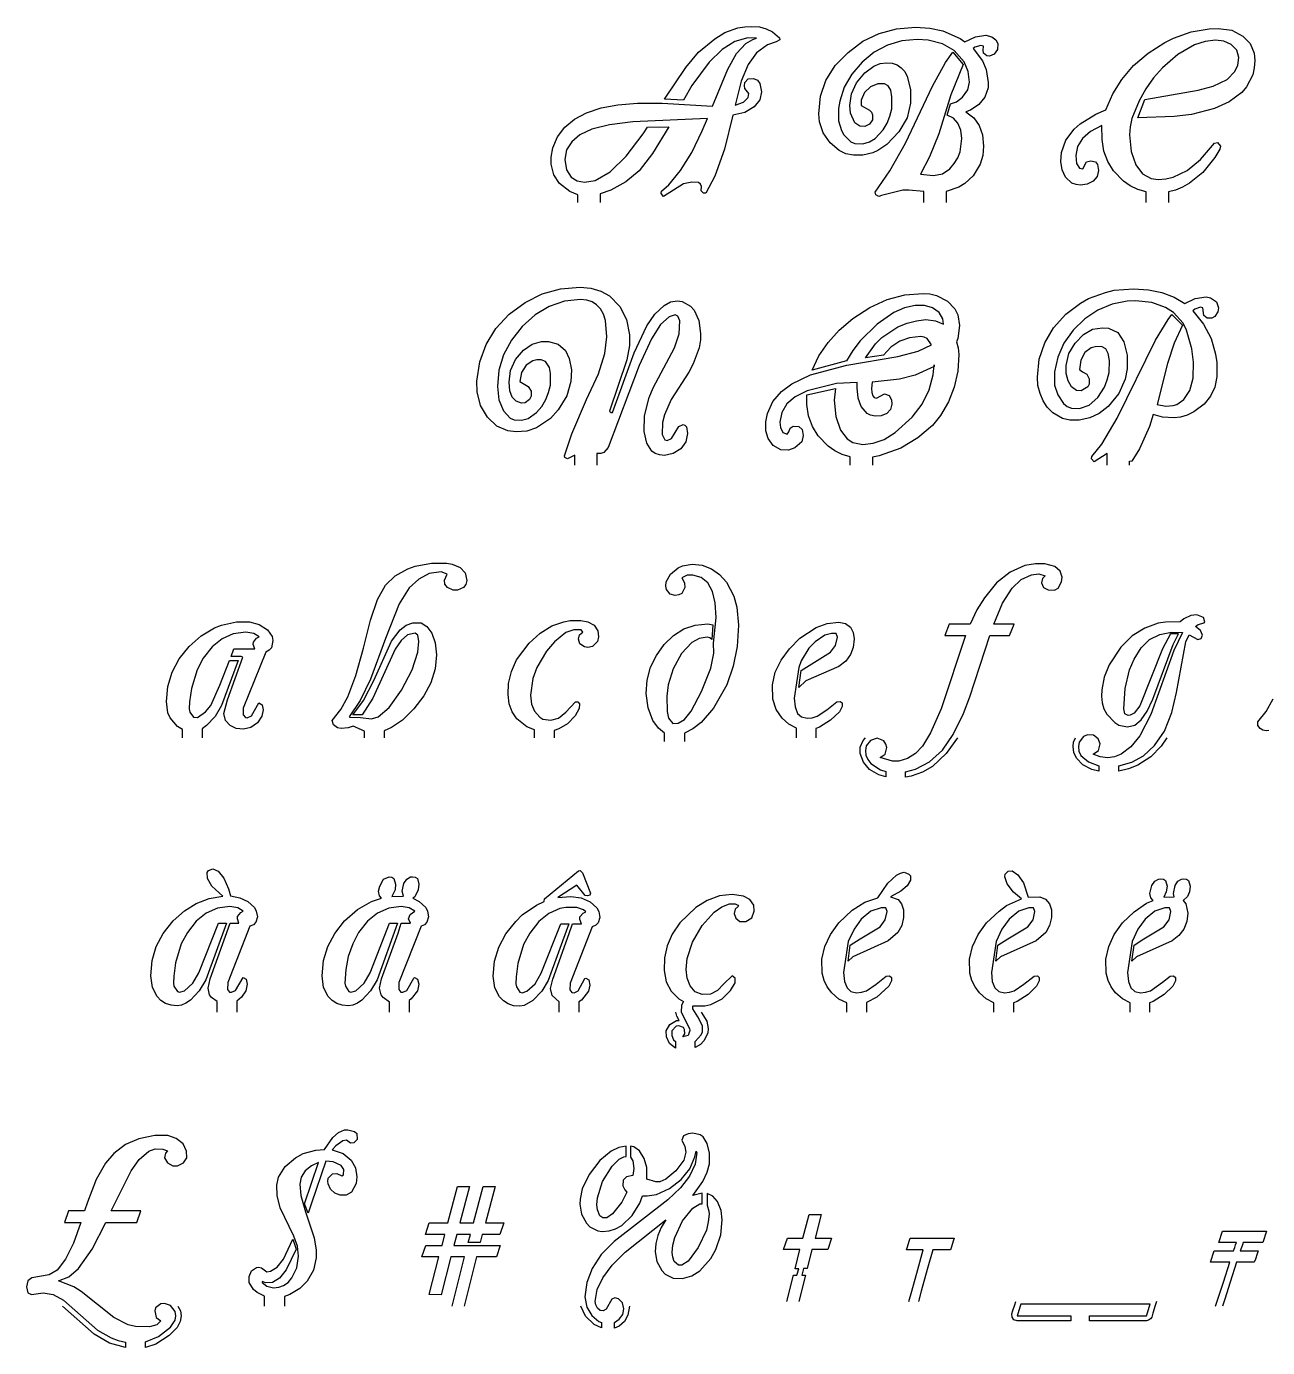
# Model space of a CAD drawing. Extents: x 759 to 2530, y -450 to 67.
# Drawn here: x 759 to 1242, y -450 to 65 of the extents above; entities that cross this region are included whole.
import ezdxf

# ---------------------------------------------------------------- set-up
doc = ezdxf.new("R2010")
doc.units = 0
doc.header["$LTSCALE"] = 10.11836
doc.header["$MEASUREMENT"] = 0

msp = doc.modelspace()

# ---------------------------------------------------------------- linework, layer by layer
at = {"linetype": 'Continuous'}
for points in [[(973.689783, -3.64261), (973.689783, -0.607102), (970.553091, 0.607102), (966.505747, 3.743793), (964.279708, 7.184036), (963.267872, 11.23138), (963.267872, 14.06452), (963.976157, 17.70713), (965.797462, 21.956841), (968.630603, 25.700634), (972.374396, 28.837326), (977.028842, 31.265732), (982.695123, 33.188221), (989.272057, 34.402424), (996.860827, 35.009526), (1006.473269, 35.009526), (1026.102888, 33.896506), (1032.07272, 48.365761), (1035.512962, 54.436777), (1039.155572, 58.281754), (1041.786346, 59.900691), (1043.202916, 60.406609), (1039.863857, 60.507793), (1034.804677, 59.091222), (1029.846681, 55.954531), (1024.787501, 51.097718), (1018.109383, 41.89001), (1014.770324, 36.223729), (1007.485105, 36.628463), (1015.680977, 48.972862), (1020.638973, 54.942695), (1027.01354, 60.103058), (1030.9597, 62.632648), (1036.01888, 64.35277), (1038.750838, 64.858688), (1041.482795, 64.959871), (1044.417119, 64.757504), (1047.047893, 64.049219), (1049.476299, 62.835016), (1052.208256, 60.507793), (1052.30944, 59.799508), (1050.89287, 58.990039), (1047.553811, 57.775836), (1043.3041, 54.639144), (1039.965041, 50.187066), (1037.233084, 43.610132), (1034.905861, 34.30124), (1038.143736, 35.41426), (1039.965041, 37.235565), (1040.268592, 38.854502), (1038.750838, 40.776991), (1038.54847, 41.788827), (1038.750838, 43.104214), (1039.965041, 44.520784), (1042.089896, 44.621968), (1043.60765, 44.014866), (1044.619486, 42.699479), (1045.226588, 39.461604), (1044.518303, 36.324912), (1042.292264, 33.592955), (1038.750838, 31.4681), (1033.995208, 30.35508), (1030.757333, 17.100028), (1027.01354, 6.576934), (1023.573298, 0), (1022.561462, 0), (1021.751993, 0.910652), (1021.853176, 2.52959), (1021.448442, 3.541426), (1020.638973, 4.148528), (1018.109383, 4.249711), (1014.770324, 3.64261), (1006.979187, -1.315387), (1006.068535, -0.101184), (1006.270902, 0.809469), (1009.104043, 3.237875), (1013.657305, 8.802973), (1018.0082, 15.784642), (1022.156727, 24.284064), (1024.180399, 29.140877), (995.039522, 27.82549), (985.932998, 26.611287), (979.052514, 24.891166), (974.499252, 22.76631), (971.261376, 20.034353), (969.237704, 16.897661), (968.630603, 13.052684), (969.237704, 9.106524), (971.059009, 6.1722), (973.386232, 4.755629), (976.320556, 4.249711), (980.469084, 4.957996), (986.236549, 8.297055), (992.509932, 14.368071), (999.086866, 23.069861), (1000.806988, 25.700634), (1009.104043, 25.903002), (1002.729476, 15.481091), (997.569112, 8.70179), (992.408749, 4.350895), (986.5401, 1.11302), (982.391572, -0.202367), (982.391572, -3.64261)], [(1108.466338, -3.64261), (1108.466338, 0.708285), (1102.597689, 1.214203), (1100.270466, 1.11302), (1091.973411, -0.910652), (1090.860392, -1.315387), (1089.747372, -0.607102), (1089.443821, 0.404734), (1095.211286, 8.70179), (1101.282302, 19.528435), (1111.805397, 41.687643), (1116.864577, 50.895351), (1119.697718, 54.942695), (1123.745062, 50.187066), (1118.989432, 38.348584), (1114.233803, 23.171044), (1110.692377, 14.165704), (1107.150951, 7.386403), (1112.210131, 6.880485), (1115.650374, 7.487586), (1118.584698, 9.511258), (1120.304819, 11.53493), (1121.620206, 13.76097), (1122.530858, 16.088192), (1123.239144, 21.248556), (1122.834409, 24.486431), (1121.72139, 27.218388), (1120.001268, 29.24206), (1117.572862, 30.35508), (1118.787065, 34.807158), (1121.114288, 35.616627), (1123.542694, 37.437932), (1125.566366, 40.271073), (1126.274652, 43.306581), (1125.768734, 47.353925), (1124.149796, 51.198902), (1120.203636, 55.549796), (1115.650374, 58.18057), (1110.085276, 59.59714), (1105.835564, 59.900691), (1099.865732, 59.394773), (1094.300634, 57.674652), (1089.14027, 54.942695), (1084.384641, 50.996534), (1080.337297, 46.342089), (1077.402973, 41.282909), (1075.682852, 35.818994), (1075.176934, 32.985854), (1075.176934, 28.129041), (1076.391137, 24.385248), (1077.301789, 22.665126), (1080.033746, 20.034353), (1081.5515, 19.326068), (1084.688192, 19.224884), (1087.217782, 19.933169), (1089.545005, 21.248556), (1092.580513, 24.688798), (1094.098267, 27.319572), (1095.211286, 30.051529), (1095.919572, 32.88467), (1096.020755, 37.539116), (1095.616021, 40.068706), (1094.604185, 41.788827), (1093.086431, 42.598296), (1090.455657, 42.598296), (1087.622516, 41.485276), (1085.295294, 39.259237), (1084.08109, 36.223729), (1084.08109, 34.200057), (1087.217782, 32.378752), (1088.027251, 31.569283), (1088.431985, 30.557447), (1088.431985, 28.533775), (1087.318966, 26.914838), (1085.396477, 26.004185), (1083.473989, 26.105369), (1081.5515, 27.420756), (1079.932563, 31.164549), (1079.629012, 34.098873), (1080.236114, 38.753319), (1082.259786, 43.00303), (1085.396477, 46.848007), (1088.937903, 49.47878), (1091.36631, 50.490616), (1093.8959, 50.794167), (1096.121939, 50.5918), (1098.044427, 49.984698), (1099.663365, 48.871679), (1100.978752, 47.353925), (1101.990588, 45.431436), (1103.204791, 40.372256), (1103.204791, 35.110709), (1101.889404, 29.343244), (1098.752712, 23.87933), (1093.997083, 18.921333), (1090.455657, 16.59411), (1088.634352, 15.683458), (1084.688192, 14.772806), (1081.045582, 14.772806), (1078.111258, 15.379907), (1075.480484, 16.59411), (1071.939058, 19.629618), (1069.207101, 23.474595), (1067.790531, 27.82549), (1067.48698, 30.962182), (1068.195265, 37.741483), (1070.320121, 43.913682), (1073.96273, 49.681148), (1078.920727, 54.841511), (1084.688192, 59.192406), (1091.062759, 62.227914), (1097.84206, 64.049219), (1105.127279, 64.65632), (1110.793561, 64.251586), (1115.852741, 63.23975), (1122.530858, 60.305426), (1124.453347, 58.990039), (1128.500691, 60.912527), (1132.548035, 61.519629), (1134.976441, 60.912527), (1136.494195, 59.799508), (1137.20248, 58.281754), (1137.101297, 55.954531), (1135.887094, 54.133226), (1134.065789, 53.424941), (1132.952769, 53.526124), (1131.637382, 54.53796), (1131.536199, 55.752164), (1131.637382, 57.269918), (1130.625546, 57.573468), (1128.298324, 56.865183), (1127.590038, 56.359265), (1131.232648, 51.502452), (1132.750402, 48.163394), (1133.559871, 43.104214), (1133.458687, 41.080542), (1132.244484, 37.437932), (1129.917261, 34.503608), (1126.679386, 32.378752), (1124.858081, 31.670467), (1127.893589, 29.343244), (1130.018445, 26.307736), (1131.333832, 22.665126), (1131.738566, 18.314232), (1131.435015, 14.671622), (1130.423179, 11.23138), (1127.590038, 6.779301), (1124.352163, 3.743793), (1122.126124, 2.327223), (1117.168128, 0.607102), (1117.168128, -3.64261)], [(1194.978316, -3.64261), (1194.978316, 0.505918), (1191.740441, 1.41657), (1188.806116, 2.833141), (1186.175343, 4.654446), (1182.330366, 8.70179), (1180.104327, 12.344399), (1178.586573, 16.391743), (1177.878288, 20.843822), (1177.777104, 26.307736), (1173.325026, 24.081697), (1170.188334, 21.34974), (1168.265846, 18.213048), (1167.658744, 14.671622), (1167.962295, 11.53493), (1169.075314, 9.713626), (1170.390701, 9.511258), (1171.807272, 12.243216), (1173.426209, 12.64795), (1175.247514, 12.142032), (1176.056983, 11.130196), (1176.461717, 8.802973), (1175.955799, 6.47575), (1174.336862, 4.654446), (1172.009639, 3.541426), (1169.480049, 3.136692), (1167.759928, 3.339059), (1166.14099, 3.94616), (1163.6114, 6.273383), (1162.296013, 9.106524), (1161.790095, 12.344399), (1162.093646, 15.885825), (1163.813767, 20.641454), (1166.950459, 24.891166), (1169.277682, 27.016021), (1175.449881, 30.759814), (1179.396042, 32.479936), (1182.026815, 38.652135), (1185.568241, 44.318417), (1190.121503, 49.681148), (1195.787785, 54.53796), (1202.364719, 58.686488), (1205.703778, 60.406609), (1212.584262, 62.835016), (1219.565931, 64.049219), (1223.107357, 64.150402), (1228.368904, 63.442117), (1232.719799, 61.216078), (1235.55294, 58.281754), (1237.070694, 54.53796), (1237.374244, 51.70482), (1237.171877, 48.871679), (1236.564776, 46.139722), (1234.136369, 41.384092), (1232.315064, 39.259237), (1227.357068, 35.616627), (1221.690786, 32.985854), (1212.685446, 30.658631), (1205.906145, 29.849162), (1191.740441, 29.343244), (1194.472398, 36.426096), (1215.31622, 40.068706), (1221.083685, 41.687643), (1226.547599, 44.318417), (1229.583107, 47.353925), (1230.696127, 49.883515), (1231.100861, 52.817839), (1230.392576, 55.65098), (1228.166537, 57.978203), (1225.333396, 59.192406), (1222.095521, 59.59714), (1218.048177, 59.091222), (1213.899649, 57.775836), (1207.423899, 54.032042), (1201.352883, 48.770495), (1197.91264, 44.925518), (1194.877132, 40.675807), (1192.347542, 36.021362), (1189.514402, 29.140877), (1188.806116, 25.903002), (1188.603749, 22.665126), (1189.210851, 16.29056), (1191.032156, 11.029012), (1193.662929, 7.58877), (1197.001988, 5.666282), (1199.733945, 5.362731), (1202.66827, 5.565098), (1205.602594, 6.1722), (1211.066508, 8.802973), (1216.226872, 13.052684), (1221.690786, 19.528435), (1222.803806, 19.730802), (1224.018009, 18.314232), (1223.714458, 17.201212), (1221.79197, 13.862153), (1217.137524, 8.094688), (1211.875977, 3.844977), (1209.245204, 2.327223), (1206.513246, 1.214203), (1203.680106, 0.505918), (1203.680106, -3.64261)], [(972.47558, -105.939229), (972.47558, -102.094252), (969.642439, -103.510823), (968.630603, -103.004905), (968.529419, -102.29662), (971.261376, -93.797197), (977.028842, -80.339778), (981.683287, -70.423786), (984.212877, -62.531465), (985.022346, -55.954531), (984.415244, -49.579964), (983.605776, -47.151558), (982.492756, -45.127886), (980.975002, -43.508948), (979.254881, -42.395928), (977.130025, -41.687643), (974.701619, -41.485276), (968.428236, -42.092378), (962.559587, -44.11605), (957.095672, -47.353925), (952.036492, -51.907187), (947.786781, -57.269918), (944.751273, -62.936199), (942.929968, -69.007215), (942.322867, -75.381782), (942.929968, -80.542146), (944.751273, -84.791857), (947.280863, -87.624998), (948.798617, -88.333283), (951.732942, -88.434466), (954.262532, -87.827365), (957.60159, -85.500142), (959.625262, -83.071736), (961.143016, -80.440962), (962.256036, -77.709005), (962.964321, -74.77468), (963.065505, -70.322602), (962.66077, -67.894196), (961.041833, -65.566973), (959.321712, -64.959871), (957.702774, -64.959871), (956.18502, -65.263422), (953.554246, -66.983543), (951.732942, -69.816684), (951.12584, -73.35811), (954.363715, -75.381782), (955.476735, -77.203087), (955.476735, -79.125575), (954.869633, -80.339778), (953.149512, -81.655165), (951.732942, -81.756349), (949.608086, -81.048064), (948.090332, -79.53031), (947.17968, -77.00072), (946.876129, -73.661661), (947.48323, -69.108399), (949.405719, -64.858688), (952.54241, -61.216078), (955.881469, -58.787672), (959.524079, -57.775836), (962.256036, -57.775836), (965.999829, -58.888855), (968.83297, -61.317262), (970.350724, -64.35277), (971.160193, -68.804848), (970.957826, -73.35811), (969.338888, -79.024392), (965.999829, -84.387122), (962.964321, -87.827365), (957.60159, -91.469974), (953.756614, -92.684178), (949.608086, -92.987728), (946.370211, -92.582994), (942.1205, -90.761689), (938.47789, -87.321447), (935.745933, -82.768185), (934.430546, -77.405454), (934.329362, -73.256926), (935.442382, -65.76934), (937.971972, -58.990039), (941.715765, -52.716656), (946.977312, -47.151558), (953.149512, -42.598296), (959.726446, -39.259237), (966.910482, -37.336748), (974.600435, -36.628463), (978.748963, -37.033198), (982.59394, -38.146217), (985.932998, -39.967522), (989.980342, -44.11605), (992.611116, -49.17523), (993.825319, -55.145062), (993.825319, -59.394773), (992.7123, -64.959871), (985.932998, -84.994224), (986.641284, -85.500142), (987.147202, -85.398958), (995.54544, -62.227914), (1000.60462, -51.70482), (1003.640128, -47.151558), (1007.282738, -43.711315), (1009.812328, -42.395928), (1012.443102, -41.991194), (1014.264406, -42.193561), (1017.502282, -44.014866), (1018.918852, -45.53262), (1020.84134, -49.579964), (1021.448442, -54.740328), (1021.448442, -57.168734), (1020.942524, -60.204242), (1018.615301, -66.477625), (1016.89518, -69.7155), (1010.014695, -80.339778), (1007.383922, -86.410794), (1006.675636, -89.345119), (1006.574453, -93.999564), (1007.586289, -96.12442), (1008.496941, -96.326787), (1010.115879, -95.618502), (1013.050203, -90.964056), (1014.669141, -90.154588), (1015.377426, -90.356955), (1015.984528, -91.06524), (1016.389262, -93.59483), (1015.680977, -96.832705), (1013.758488, -99.564662), (1010.824164, -101.487151), (1007.383922, -102.195436), (1005.461433, -101.993069), (1003.842496, -101.385967), (1002.527109, -100.475315), (1000.503437, -97.439807), (999.491601, -92.886545), (999.592784, -86.714345), (1001.414089, -79.631493), (1003.033027, -75.786516), (1011.330082, -60.305426), (1013.151387, -54.841511), (1013.353754, -49.681148), (1012.645469, -47.961026), (1011.532449, -47.455108), (1009.205226, -48.163394), (1005.866168, -51.198902), (1002.324742, -56.764), (997.569112, -67.18591), (985.42708, -99.058744), (983.808143, -100.981233), (982.59394, -101.385967), (981.076186, -101.487151), (981.076186, -105.939229)], [(1079.730196, -105.939229), (1079.730196, -102.701354), (1076.593504, -101.790702), (1073.760363, -100.374131), (1071.12959, -98.552826), (1067.284613, -94.505482), (1065.058574, -90.862873), (1063.54082, -86.815529), (1062.832534, -82.36345), (1062.832534, -78.619657), (1074.063914, -76.090067), (1073.557996, -80.643329), (1074.165098, -87.017896), (1075.986402, -92.279443), (1078.617176, -95.719686), (1080.843215, -97.136256), (1084.688192, -97.945725), (1088.735536, -97.439807), (1092.985247, -95.922053), (1097.234958, -93.291279), (1103.913076, -87.220263), (1107.758053, -82.161083), (1110.49001, -76.595985), (1112.108948, -70.727336), (1112.513682, -66.88236), (1112.513682, -67.590645), (1105.026096, -70.929704), (1098.95508, -72.447458), (1088.330802, -73.661661), (1088.027251, -76.090067), (1088.128434, -77.709005), (1088.533169, -78.923208), (1089.14027, -79.631493), (1090.050923, -79.83386), (1093.086431, -78.214923), (1094.907736, -78.822024), (1095.818388, -80.542146), (1096.020755, -82.262267), (1095.514837, -84.285939), (1093.997083, -85.803693), (1091.872228, -86.815529), (1089.443821, -86.916712), (1087.7237, -86.511978), (1086.30713, -85.803693), (1084.08109, -83.071736), (1082.866887, -79.83386), (1082.462153, -75.8877), (1082.462153, -73.762844), (1074.468648, -74.167579), (1062.933718, -77.00072), (1058.380456, -79.327942), (1055.041397, -82.0599), (1053.118909, -85.398958), (1052.410624, -89.243935), (1052.612991, -91.267607), (1053.523643, -93.291279), (1055.142581, -93.898381), (1055.850866, -92.987728), (1056.356784, -91.571158), (1057.570987, -90.761689), (1059.797026, -90.862873), (1061.01123, -92.077076), (1061.415964, -94.404299), (1060.910046, -96.832705), (1058.178089, -99.261112), (1055.749682, -100.07058), (1052.714174, -99.969397), (1049.77985, -98.350459), (1047.857362, -95.618502), (1046.946709, -92.582994), (1046.946709, -89.142752), (1047.553811, -85.803693), (1049.678666, -81.149247), (1053.017725, -77.30427), (1057.065069, -74.268762), (1064.350288, -70.727336), (1078.414809, -66.983543), (1098.347978, -63.644484), (1106.240299, -61.519629), (1111.400662, -59.091222), (1109.781725, -56.662816), (1108.567522, -56.055714), (1107.252135, -55.853347), (1102.90124, -56.359265), (1099.056263, -57.674652), (1095.616021, -60.001875), (1092.681696, -63.138566), (1085.700028, -64.150402), (1089.646188, -58.686488), (1092.074595, -56.258082), (1098.347978, -52.109554), (1101.889404, -50.692984), (1105.532014, -49.681148), (1109.174623, -49.276413), (1113.0196, -49.681148), (1116.055108, -51.097718), (1115.852741, -48.972862), (1114.43617, -46.443272), (1111.805397, -44.621968), (1108.668705, -43.812499), (1105.026096, -43.812499), (1100.877568, -44.723151), (1096.72904, -46.544456), (1090.25329, -50.996534), (1083.575172, -57.573468), (1080.742032, -61.317262), (1078.313625, -65.263422), (1064.95739, -69.007215), (1067.588164, -63.442117), (1071.12959, -58.18057), (1075.480484, -53.323757), (1080.843215, -48.770495), (1087.420149, -44.520784), (1094.098267, -41.485276), (1101.079935, -39.663971), (1108.162787, -39.05687), (1110.793561, -39.259237), (1113.323151, -39.866338), (1117.674046, -42.092378), (1120.507186, -45.026702), (1121.72139, -47.353925), (1122.328491, -51.603636), (1121.72139, -56.561632), (1121.215472, -57.978203), (1121.822573, -60.305426), (1122.02494, -62.835016), (1121.620206, -69.41195), (1120.304819, -75.584149), (1118.07878, -81.351614), (1114.942088, -86.613162), (1111.805397, -90.458138), (1106.139115, -95.314951), (1099.460998, -99.362295), (1091.062759, -102.397803), (1088.431985, -102.903721), (1088.431985, -105.939229)], [(1179.90196, -105.939229), (1179.90196, -101.385967), (1174.741596, -104.725026), (1173.72976, -103.510823), (1173.932127, -102.60017), (1177.777104, -97.743358), (1183.746936, -87.726181), (1198.620926, -57.269918), (1203.578922, -49.17523), (1204.995492, -47.252741), (1209.14402, -51.401269), (1206.007328, -58.484121), (1203.376555, -66.376442), (1199.329211, -82.36345), (1202.66827, -82.970552), (1205.602594, -82.768185), (1207.019164, -82.36345), (1209.649938, -80.440962), (1212.078344, -76.899536), (1213.393731, -72.042723), (1213.494915, -65.870524), (1212.78663, -60.71016), (1210.762958, -53.424941), (1209.447571, -50.5918), (1205.703778, -46.544456), (1202.567086, -44.520784), (1197.204355, -42.598296), (1190.829788, -41.991194), (1187.693097, -42.092378), (1181.824448, -43.306581), (1176.25935, -45.633804), (1171.20017, -48.972862), (1166.545724, -53.424941), (1163.004298, -58.484121), (1160.575892, -63.846852), (1159.361689, -69.614317), (1159.361689, -74.77468), (1160.575892, -78.619657), (1162.903115, -81.958716), (1164.319685, -83.071736), (1165.938623, -83.780021), (1169.075314, -83.881204), (1172.819108, -82.565818), (1176.158166, -79.631493), (1178.78894, -75.584149), (1179.90196, -72.751008), (1180.610245, -69.816684), (1180.711428, -65.162238), (1180.20551, -62.531465), (1179.294858, -60.71016), (1177.67592, -59.799508), (1175.14633, -59.900691), (1173.628576, -60.305426), (1171.20017, -62.12673), (1169.581232, -65.061055), (1169.075314, -68.703664), (1170.188334, -69.614317), (1171.908455, -70.524969), (1172.819108, -72.346274), (1172.819108, -74.369946), (1172.31319, -75.482966), (1169.7836, -77.00072), (1167.861111, -76.899536), (1165.938623, -75.482966), (1164.623236, -73.054559), (1163.914951, -70.221418), (1163.914951, -67.084727), (1164.926787, -62.430281), (1167.355193, -58.382937), (1170.694252, -55.043878), (1174.134494, -53.020206), (1177.979471, -52.413105), (1180.306694, -52.615472), (1183.949304, -54.335593), (1186.37771, -57.877019), (1187.591913, -63.138566), (1187.591913, -68.400114), (1186.883628, -72.447458), (1184.354038, -78.012556), (1180.20551, -83.172919), (1176.765268, -85.803693), (1173.122658, -87.523814), (1168.974131, -88.434466), (1165.331521, -88.434466), (1162.397197, -87.827365), (1158.653404, -85.601326), (1156.528548, -83.375286), (1154.90961, -80.845696), (1153.695407, -78.113739), (1152.885938, -74.977048), (1152.683571, -71.637989), (1153.391856, -64.65632), (1155.516712, -58.281754), (1158.956954, -52.413105), (1163.712584, -47.151558), (1169.480049, -42.800663), (1172.61674, -41.080542), (1179.193674, -38.652135), (1182.633917, -37.842666), (1190.121503, -37.235565), (1195.888968, -37.640299), (1201.150516, -38.652135), (1205.906145, -40.47344), (1210.054672, -43.00303), (1214.102016, -41.080542), (1218.351728, -40.372256), (1220.071849, -40.776991), (1222.399072, -42.294745), (1223.20854, -44.621968), (1223.006173, -46.240905), (1221.79197, -48.06221), (1220.577767, -48.669312), (1218.756462, -48.669312), (1217.441075, -47.657476), (1217.137524, -44.723151), (1216.226872, -44.4196), (1214.000833, -45.229069), (1213.191364, -45.836171), (1217.339892, -50.996534), (1220.3754, -56.662816), (1222.095521, -62.733832), (1222.601439, -65.971707), (1222.601439, -71.536805), (1221.79197, -75.584149), (1220.071849, -79.125575), (1217.643442, -82.161083), (1213.596098, -85.196591), (1211.066508, -86.511978), (1208.435735, -87.220263), (1205.906145, -87.523814), (1201.454066, -87.220263), (1197.811457, -86.208427), (1196.293703, -90.964056), (1192.448726, -99.665846), (1189.514402, -104.421475), (1188.603749, -104.522659), (1188.401382, -104.421475), (1188.401382, -105.939229)], [(890.618047, -212.182009), (890.618047, -209.551236), (886.165969, -207.628747), (884.142297, -208.337032), (881.41034, -208.5394), (880.094953, -208.337032), (878.476015, -207.122829), (877.970097, -205.402708), (881.309156, -201.152997), (884.041113, -196.195), (887.177805, -187.897945), (890.213313, -177.273667), (892.844086, -166.345838), (895.677227, -158.25115), (898.712735, -152.787236), (902.557712, -149.043443), (907.414525, -146.311486), (910.247666, -145.29965), (916.723416, -144.18663), (922.693248, -144.18663), (924.71692, -144.490181), (927.853612, -145.805568), (929.7761, -147.930423), (930.383202, -150.965931), (930.079651, -152.483685), (929.067815, -153.697888), (926.841776, -154.709724), (925.121655, -154.709724), (922.895616, -153.596705), (921.88378, -152.281318), (921.681412, -150.763564), (922.794432, -148.436341), (920.467209, -147.525689), (915.812764, -148.233974), (911.664236, -150.35883), (907.920443, -153.799072), (904.075466, -159.971272), (898.712735, -173.529874), (892.94527, -189.314516), (888.897926, -197.712754), (884.547031, -203.986138), (884.850582, -204.188505), (888.99911, -204.289688), (893.350004, -204.795606), (895.879594, -204.087321), (900.129306, -200.444712), (904.986118, -193.66541), (909.134646, -185.77309), (911.360685, -178.791421), (911.76542, -174.642894), (911.360685, -172.214487), (910.247666, -171.405018), (907.313341, -172.113304), (904.783751, -174.238159), (902.557712, -177.678402), (893.855922, -196.700918), (889.707395, -203.277852), (886.064785, -203.277852), (890.213313, -197.712754), (894.260657, -189.820434), (901.141142, -174.54171), (904.4802, -170.089632), (906.807423, -168.268327), (909.337013, -167.357674), (912.574888, -167.458858), (914.902111, -168.875428), (916.8246, -171.405018), (918.139986, -175.249995), (918.645904, -179.904441), (918.139986, -185.368355), (916.419865, -190.731086), (913.687908, -195.89145), (909.842931, -200.95063), (905.390853, -205.301524), (901.039958, -208.235849), (898.206817, -209.450052), (898.206817, -212.182009)], [(1007.485105, -213.59858), (1007.485105, -210.360704), (1005.056699, -208.438216), (1002.931843, -205.503892), (1001.009355, -200.545895), (1000.30107, -194.980797), (1000.705804, -189.71925), (1002.021191, -184.66007), (1004.24723, -180.106808), (1007.282738, -175.857097), (1010.925348, -172.315671), (1014.972692, -169.786081), (1019.42477, -168.268327), (1024.281583, -167.762409), (1026.305255, -168.167143), (1025.799337, -173.833425), (1025.091052, -173.226323), (1023.978032, -173.023956), (1020.942524, -173.529874), (1018.109383, -175.047628), (1014.062039, -179.297339), (1010.824164, -185.267172), (1008.901676, -191.540555), (1008.294574, -195.992633), (1008.395758, -201.962466), (1009.002859, -204.593239), (1010.72298, -206.616911), (1012.746652, -206.515728), (1015.276242, -204.997974), (1017.805832, -201.861282), (1021.853176, -194.171328), (1025.495786, -185.064804), (1026.608806, -179.196156), (1026.507622, -175.351179), (1027.519458, -165.334002), (1027.114724, -159.667721), (1026.102888, -155.215642), (1024.281583, -151.876584), (1021.650809, -149.751728), (1018.412934, -148.841076), (1016.186895, -148.841076), (1014.163223, -149.852912), (1015.276242, -151.7754), (1015.377426, -153.697888), (1014.163223, -156.025111), (1013.050203, -156.531029), (1011.633633, -156.733396), (1009.609961, -156.227478), (1008.19339, -154.406174), (1007.88984, -153.090787), (1008.092207, -151.370666), (1009.711144, -148.436341), (1012.746652, -146.007935), (1014.466774, -145.198466), (1018.210567, -144.591364), (1022.156727, -144.996099), (1025.698153, -146.311486), (1028.834845, -148.537525), (1031.566802, -151.573033), (1034.399943, -157.036947), (1035.614146, -161.286658), (1036.221248, -168.36951), (1035.71533, -176.565382), (1034.197576, -184.255336), (1031.667986, -191.540555), (1026.507622, -200.647079), (1021.751993, -206.212177), (1018.514118, -208.741767), (1015.175059, -210.360704), (1015.175059, -213.59858)], [(1121.519022, -212.182009), (1117.168128, -218.354209), (1111.805397, -223.312205), (1107.859236, -225.639428), (1103.508342, -227.157182), (1101.282302, -227.561916), (1101.282302, -225.437061), (1105.228463, -224.425225), (1110.692377, -221.592084), (1115.650374, -217.038822), (1119.900085, -210.866622), (1123.846245, -202.771934), (1126.375835, -196.195), (1134.166972, -172.315671), (1141.856926, -172.315671), (1143.678231, -167.964776), (1135.684726, -167.964776), (1139.124969, -159.768904), (1142.868762, -153.900256), (1146.410188, -150.460013), (1150.356348, -148.638708), (1153.290673, -148.335158), (1155.719079, -149.043443), (1154.707243, -150.156462), (1154.302509, -151.7754), (1155.111978, -153.596705), (1156.933282, -154.608541), (1159.361689, -154.709724), (1160.778259, -153.900256), (1162.093646, -151.471849), (1162.296013, -149.549361), (1161.587728, -147.222138), (1159.462872, -145.502017), (1155.617896, -144.388997), (1151.975286, -144.388997), (1147.826758, -145.097282), (1142.059293, -147.626872), (1136.797746, -151.7754), (1132.042117, -157.644049), (1129.107792, -162.399678), (1126.477019, -167.964776), (1118.281147, -167.964776), (1116.561026, -172.315671), (1124.655714, -172.315671), (1115.144456, -200.849446), (1111.097112, -210.259521), (1107.859236, -215.419884), (1105.127279, -218.354209), (1102.091771, -220.276697), (1098.752712, -221.288533), (1096.223122, -221.288533), (1091.467493, -219.871963), (1093.389982, -218.556576), (1093.997083, -216.026986), (1093.693532, -214.610416), (1092.884064, -213.396212), (1090.25329, -212.384376), (1087.7237, -213.193845), (1086.003579, -215.318701), (1085.700028, -217.140006), (1085.902395, -218.96131), (1086.61068, -220.681432), (1087.824884, -222.199186), (1091.568677, -224.627592), (1093.592349, -225.335877), (1093.592349, -227.460733), (1090.860392, -226.651264), (1087.318966, -224.526408), (1084.890559, -221.693268), (1083.676356, -218.354209), (1083.676356, -215.824619), (1084.789376, -213.295029), (1085.700028, -212.182009)], [(1203.073004, -212.182009), (1200.846965, -215.419884), (1196.799621, -219.669596), (1191.841624, -222.907471), (1188.097831, -224.324041), (1184.354038, -225.234694), (1184.354038, -223.109838), (1189.413218, -221.693268), (1194.067664, -219.163678), (1198.317375, -215.217517), (1202.162352, -209.551236), (1204.995492, -202.3672), (1206.917981, -194.576063), (1210.459407, -174.845261), (1211.774794, -172.01212), (1215.215036, -173.934608), (1216.530423, -173.529874), (1216.935157, -172.214487), (1216.226872, -170.393182), (1214.2032, -168.774245), (1215.31622, -168.06596), (1217.643442, -167.357674), (1217.946993, -166.95294), (1217.339892, -165.334002), (1214.810302, -164.322166), (1212.381895, -164.524534), (1209.649938, -165.83992), (1208.233368, -166.95294), (1202.567086, -167.155307), (1199.733945, -167.560042), (1194.472398, -169.48253), (1189.615585, -172.518038), (1185.163507, -176.868933), (1180.610245, -183.749418), (1178.687756, -188.505047), (1177.777104, -193.463043), (1177.67592, -195.992633), (1177.878288, -198.522223), (1178.586573, -200.849446), (1179.699592, -202.974302), (1182.836284, -206.212177), (1184.455222, -207.224013), (1187.79428, -207.932298), (1190.627421, -207.224013), (1193.157011, -205.200341), (1195.484234, -201.861282), (1197.60909, -197.105653), (1205.50141, -175.857097), (1207.626266, -171.708569), (1204.489574, -171.708569), (1201.454066, -177.577218), (1192.54991, -199.736426), (1190.32387, -202.569567), (1188.806116, -203.379036), (1187.996648, -203.48022), (1186.782444, -202.873118), (1186.37771, -200.95063), (1186.883628, -192.957125), (1188.603749, -185.77309), (1190.32387, -181.523378), (1193.055828, -177.172484), (1196.394886, -173.934608), (1200.341047, -171.910936), (1204.894309, -171.101468), (1209.245204, -171.202651), (1205.804961, -178.18432), (1196.799621, -203.075485), (1192.54991, -211.37254), (1189.008484, -215.723435), (1185.365874, -218.556576), (1182.7351, -219.669596), (1180.104327, -219.973146), (1177.068819, -219.669596), (1174.438045, -218.556576), (1176.461717, -217.140006), (1177.068819, -214.509232), (1176.360534, -212.586744), (1174.539229, -211.170173), (1172.212006, -211.06899), (1170.694252, -211.676091), (1168.974131, -213.90213), (1168.67058, -215.622252), (1168.872947, -217.443556), (1169.581232, -219.062494), (1172.515557, -221.592084), (1176.664084, -223.109838), (1176.664084, -225.234694), (1173.932127, -224.526408), (1170.390701, -222.705104), (1167.861111, -220.07433), (1166.849275, -217.949474), (1166.545724, -215.622252), (1166.748092, -213.90213), (1167.456377, -212.182009)], [(819.688344, -212.182009), (819.688344, -208.944134), (817.664672, -207.729931), (814.831531, -204.390872), (814.022062, -202.468384), (813.41496, -198.016305), (813.920878, -192.147656), (815.641, -186.582558), (818.372957, -181.422195), (822.217934, -176.565382), (826.973563, -172.416854), (832.133926, -169.381346), (834.865884, -168.268327), (840.734532, -167.054124), (845.793712, -167.054124), (849.537506, -168.06596), (852.775381, -170.089632), (854.596686, -172.720405), (854.900236, -174.339343), (854.394318, -177.172484), (853.483666, -178.083136), (852.067096, -178.791421), (843.365306, -200.647079), (843.264122, -203.277852), (844.174775, -204.289688), (844.88306, -204.390872), (846.501998, -203.682587), (849.436322, -198.623407), (850.650525, -199.331692), (851.05526, -201.355364), (850.549342, -203.78377), (848.82922, -206.31336), (846.29963, -208.235849), (843.46649, -208.84295), (840.633349, -208.5394), (838.204942, -207.42638), (836.383638, -205.402708), (835.776536, -202.771934), (837.193106, -197.409204), (843.162939, -180.815093), (842.555837, -180.511542), (838.609677, -180.511542), (839.722696, -177.577218), (847.817384, -177.577218), (847.210283, -175.857097), (847.311466, -174.946444), (848.52567, -173.42869), (849.537506, -172.821589), (847.41265, -171.506202), (844.275958, -171.101468), (839.419146, -171.708569), (835.068251, -173.631058), (831.223274, -176.767749), (827.783032, -181.219828), (825.354625, -185.671906), (823.128586, -192.957125), (822.420301, -198.218672), (822.319117, -200.95063), (822.521484, -202.164833), (823.938055, -204.188505), (825.556992, -204.289688), (828.693684, -202.063649), (830.717356, -199.635243), (834.258782, -191.641738), (838.002575, -182.13048), (841.341634, -182.13048), (834.865884, -199.635243), (832.336294, -203.884954), (828.997235, -207.42638), (827.378297, -208.640583), (827.378297, -212.182009)], [(956.792122, -212.182009), (956.792122, -209.146501), (953.857797, -207.932298), (949.911637, -204.795606), (948.090332, -202.063649), (946.977312, -198.926958), (946.471394, -195.284348), (946.673762, -191.034637), (947.786781, -186.380191), (949.810453, -181.826929), (954.667266, -175.351179), (959.018161, -171.405018), (963.470239, -168.571878), (968.225868, -166.95294), (970.654275, -166.447022), (974.802802, -166.447022), (977.53476, -167.054124), (980.06435, -168.36951), (981.48092, -170.494366), (981.683287, -172.821589), (981.278553, -174.642894), (979.356064, -176.666566), (977.53476, -177.0713), (976.219373, -176.767749), (974.499252, -175.553546), (973.89215, -173.732241), (974.296884, -172.113304), (975.612271, -171.000284), (975.00517, -170.190815), (972.070845, -170.089632), (969.035337, -171.202651), (964.583259, -174.744077), (961.446567, -178.48787), (957.702774, -184.862437), (956.083836, -189.112148), (955.274368, -195.587899), (955.679102, -199.028141), (956.792122, -201.861282), (958.815794, -204.188505), (960.029997, -204.89679), (963.166688, -205.301524), (966.101013, -204.593239), (969.035337, -202.266016), (972.77913, -198.117489), (973.689783, -198.117489), (974.296884, -198.926958), (974.195701, -200.748262), (972.576763, -203.682587), (969.642439, -206.718095), (966.202196, -208.741767), (964.380892, -209.348868), (964.380892, -212.182009)], [(1058.78519, -212.182009), (1058.78519, -208.438216), (1055.850866, -206.920462), (1053.220092, -204.593239), (1050.89287, -201.152997), (1049.577483, -197.105653), (1049.476299, -191.540555), (1050.589319, -186.683742), (1052.815358, -181.928113), (1056.053233, -177.476034), (1060.100577, -173.42869), (1066.475144, -169.178979), (1070.826039, -167.661225), (1075.278117, -167.155307), (1077.908891, -167.661225), (1079.831379, -169.077796), (1080.944399, -171.202651), (1081.349133, -173.631058), (1080.944399, -176.970116), (1079.831379, -179.803257), (1078.010074, -182.332847), (1075.278117, -184.457703), (1062.528984, -190.022801), (1059.695843, -192.552391), (1060.606495, -185.975457), (1072.040242, -178.892605), (1074.063914, -176.261831), (1074.772199, -172.922772), (1074.266281, -171.506202), (1072.444976, -171.506202), (1069.814203, -172.214487), (1066.07041, -174.744077), (1063.642003, -177.273667), (1060.707679, -182.231664), (1059.695843, -184.761254), (1057.975722, -196.700918), (1058.279272, -200.141161), (1059.291108, -202.670751), (1060.808862, -204.087321), (1063.034902, -204.593239), (1064.95739, -204.390872), (1066.879878, -203.78377), (1070.623672, -201.25418), (1074.569832, -198.117489), (1075.784035, -198.016305), (1076.593504, -198.623407), (1076.593504, -199.938794), (1075.581668, -202.063649), (1072.141426, -205.301524), (1067.790531, -208.033482), (1066.37396, -208.5394), (1066.37396, -212.182009)], [(1242.838159, -209.348868), (1241.826323, -209.450052), (1240.510936, -209.247685), (1239.397916, -208.5394), (1238.588448, -207.42638), (1238.487264, -206.00981), (1241.725139, -201.962466), (1244.457096, -197.004469)], [(833.145762, -319.031891), (833.145762, -314.984547), (831.020907, -313.365609), (830.211438, -312.353773), (829.604336, -309.723), (830.413805, -306.08039), (838.204942, -284.4271), (841.645185, -284.4271), (841.038083, -282.706978), (841.139267, -281.796326), (842.35347, -280.278572), (843.365306, -279.772654), (841.24045, -278.457267), (838.103759, -277.951349), (833.246946, -278.558451), (828.896051, -280.480939), (825.051074, -283.617631), (821.610832, -288.069709), (819.182426, -292.521788), (816.956386, -299.90819), (816.248101, -305.068554), (816.146918, -307.800511), (816.349285, -309.014714), (817.765855, -311.038386), (818.47414, -311.341937), (820.396629, -310.734836), (823.735688, -307.800511), (826.06291, -303.753167), (833.65168, -284.4271), (836.788372, -284.4271), (828.794868, -306.485124), (826.164094, -310.734836), (822.723852, -314.377445), (821.00373, -315.591648), (819.283609, -316.299934), (817.563488, -316.603484), (815.236265, -316.401117), (813.11141, -315.692832), (811.290105, -314.478629), (809.772351, -312.960875), (807.951046, -309.419449), (807.343944, -304.866187), (807.849862, -298.997538), (809.4688, -293.533624), (812.200757, -288.37326), (816.045734, -283.516447), (820.396629, -279.570287), (825.051074, -276.737146), (830.110254, -274.814658), (835.371802, -273.904005), (831.12209, -269.957845), (829.401969, -267.02352), (829.300786, -264.696298), (829.806704, -263.886829), (831.526825, -263.279727), (833.550497, -264.19038), (835.776536, -266.922337), (837.597841, -271.070864), (838.40731, -273.802822), (841.948736, -274.511107), (845.085427, -275.927677), (847.716201, -278.2549), (848.424486, -279.67147), (848.82922, -281.998693), (848.222119, -284.022365), (847.311466, -285.034201), (845.894896, -285.641303), (837.29429, -307.49696), (837.193106, -310.228918), (838.002575, -311.240754), (838.812044, -311.341937), (840.329798, -310.633652), (843.264122, -305.574472), (844.478326, -306.282757), (844.88306, -308.205246), (844.377142, -310.734836), (842.657021, -313.264426), (840.835716, -314.78218), (840.835716, -319.031891)], [(900.331673, -319.031891), (900.331673, -315.186914), (897.802083, -313.365609), (896.992614, -312.353773), (896.385512, -309.723), (897.194981, -306.08039), (903.670732, -288.272076), (904.884935, -284.4271), (908.426361, -284.4271), (907.718076, -282.706978), (908.325177, -280.986857), (910.146482, -279.772654), (908.021626, -278.457267), (904.884935, -277.951349), (900.028122, -278.558451), (895.677227, -280.480939), (891.731067, -283.617631), (888.290824, -288.069709), (885.963602, -292.521788), (884.24348, -297.3786), (883.231644, -302.43778), (882.928094, -307.800511), (883.130461, -309.014714), (884.445848, -311.038386), (885.255316, -311.341937), (887.177805, -310.734836), (890.41568, -307.800511), (892.742903, -303.753167), (900.331673, -284.4271), (903.468364, -284.4271), (895.47486, -306.485124), (892.94527, -310.734836), (889.505028, -314.377445), (887.784906, -315.591648), (886.064785, -316.299934), (884.344664, -316.603484), (881.916258, -316.401117), (879.791402, -315.692832), (877.970097, -314.478629), (876.452343, -312.960875), (874.631038, -309.419449), (874.023937, -304.866187), (874.529855, -298.997538), (876.249976, -293.533624), (878.981933, -288.37326), (882.82691, -283.516447), (887.784906, -279.064369), (893.248821, -276.028861), (897.194981, -274.713474), (896.385512, -273.701638), (896.081962, -271.981517), (896.486696, -269.957845), (898.00445, -267.225888), (900.129306, -266.315235), (901.242325, -266.517602), (902.051794, -267.02352), (902.658896, -269.24956), (902.456528, -271.374415), (901.242325, -274.005189), (905.795587, -273.904005), (905.188486, -271.981517), (905.896771, -268.946009), (907.00979, -267.225888), (908.426361, -266.416419), (909.23583, -266.315235), (910.348849, -266.517602), (911.158318, -267.02352), (911.76542, -269.24956), (911.461869, -271.374415), (910.146482, -274.106372), (909.337013, -274.713474), (911.866603, -275.927677), (914.396193, -278.2549), (915.104478, -279.67147), (915.509213, -281.998693), (914.902111, -284.022365), (913.991459, -285.034201), (912.676072, -285.641303), (903.974282, -307.49696), (903.873099, -310.228918), (904.682568, -311.240754), (905.492036, -311.341937), (907.110974, -310.633652), (909.741748, -305.776839), (910.045298, -305.574472), (911.259502, -306.282757), (911.664236, -308.205246), (911.158318, -310.734836), (908.729912, -313.871527), (908.021626, -314.478629), (908.021626, -319.031891)], [(966.404564, -319.031891), (966.404564, -315.08573), (963.672606, -312.55614), (963.065505, -309.925367), (963.874974, -306.282757), (970.350724, -288.474444), (971.564927, -284.629467), (975.106353, -284.629467), (974.398068, -283.010529), (974.499252, -281.998693), (975.713455, -280.480939), (976.725291, -279.975021), (975.915822, -279.165552), (973.285048, -278.2549), (969.035337, -278.356084), (966.708114, -278.760818), (962.35722, -280.683306), (958.411059, -283.819998), (954.970817, -288.272076), (952.54241, -292.724155), (950.316371, -300.110558), (949.608086, -305.270921), (949.506902, -308.002878), (949.70927, -309.217082), (951.12584, -311.240754), (951.935309, -311.544304), (953.857797, -310.937203), (957.095672, -308.002878), (959.422895, -303.955534), (967.011665, -284.629467), (970.148357, -284.629467), (962.154852, -306.687492), (959.625262, -310.937203), (956.18502, -314.579812), (952.744778, -316.502301), (951.024656, -316.805852), (948.59625, -316.603484), (946.471394, -315.895199), (944.65009, -314.680996), (943.132336, -313.163242), (941.311031, -309.621816), (940.703929, -305.068554), (941.209847, -299.199905), (942.929968, -293.735991), (945.661926, -288.575627), (949.506902, -283.718814), (952.036492, -281.189224), (957.60159, -277.344248), (960.535915, -275.927677), (960.637098, -274.915841), (973.89215, -263.988012), (974.600435, -263.886829), (975.511088, -264.797481), (978.546596, -272.689802), (978.344228, -273.499271), (977.433576, -273.802822), (976.522924, -273.600454), (973.285048, -269.55311), (965.898646, -274.409923), (970.957826, -274.005189), (974.903986, -274.511107), (978.445412, -276.130044), (981.076186, -278.457267), (981.784471, -279.873838), (982.189205, -282.20106), (981.582104, -284.224732), (980.671451, -285.236568), (979.254881, -285.84367), (970.654275, -307.800511), (970.553091, -310.431285), (971.36256, -311.443121), (972.172029, -311.544304), (973.790966, -310.836019), (976.42174, -305.979206), (976.725291, -305.776839), (977.939494, -306.485124), (978.344228, -308.508796), (977.83831, -310.937203), (975.106353, -314.377445), (974.094517, -315.08573), (974.094517, -319.031891)], [(1078.414809, -319.031891), (1078.414809, -315.490465), (1075.278117, -313.972711), (1072.54616, -311.544304), (1070.826039, -309.217082), (1069.611836, -306.687492), (1068.802367, -303.955534), (1068.701183, -298.49162), (1069.814203, -293.533624), (1072.040242, -288.879178), (1075.278117, -284.325916), (1080.539664, -279.36792), (1085.396477, -276.231228), (1090.455657, -274.511107), (1094.401818, -268.844825), (1097.84206, -265.708134), (1099.359814, -264.898665), (1100.776384, -264.595114), (1102.597689, -265.303399), (1103.204791, -266.011684), (1103.305974, -267.630622), (1101.990588, -269.856661), (1099.460998, -271.880333), (1095.413654, -274.106372), (1098.449162, -275.219392), (1099.764548, -276.939513), (1100.574017, -279.266736), (1100.574017, -282.20106), (1099.865732, -285.337752), (1098.347978, -288.069709), (1094.604185, -291.307584), (1080.742032, -297.580968), (1078.920727, -299.199905), (1079.730196, -293.027706), (1083.575172, -290.498116), (1091.36631, -285.84367), (1093.389982, -283.111713), (1094.098267, -279.873838), (1093.592349, -278.457267), (1091.771044, -278.457267), (1087.824884, -279.772654), (1084.08109, -282.808162), (1081.24795, -286.754322), (1079.02191, -291.611135), (1077.200606, -303.651984), (1077.504156, -307.092226), (1078.515992, -309.621816), (1080.033746, -311.038386), (1082.259786, -311.544304), (1084.182274, -311.341937), (1086.104762, -310.734836), (1089.848556, -308.205246), (1093.794716, -305.068554), (1095.110103, -304.96737), (1095.818388, -305.574472), (1095.818388, -306.889859), (1094.806552, -309.014714), (1090.152106, -313.264426), (1086.104762, -315.288098), (1086.104762, -319.031891)], [(1135.684726, -319.031891), (1135.684726, -315.389281), (1132.750402, -313.871527), (1130.119628, -311.544304), (1128.399507, -309.217082), (1127.185304, -306.687492), (1126.375835, -303.955534), (1126.274652, -298.49162), (1127.387671, -293.533624), (1129.61371, -288.879178), (1132.851586, -284.325916), (1137.809582, -279.67147), (1140.642723, -277.546615), (1146.511372, -274.915841), (1143.37468, -272.285068), (1140.84509, -269.148376), (1140.035621, -266.416419), (1140.136805, -265.303399), (1141.249824, -264.089196), (1142.868762, -263.988012), (1145.094801, -265.60695), (1147.219657, -268.743642), (1149.142145, -274.30874), (1153.594224, -274.207556), (1155.820263, -275.118208), (1157.338017, -276.939513), (1158.147486, -279.266736), (1158.147486, -282.20106), (1157.4392, -285.337752), (1155.921446, -288.069709), (1152.177653, -291.307584), (1138.3155, -297.580968), (1136.494195, -299.199905), (1137.303664, -293.027706), (1141.148641, -290.498116), (1148.939778, -285.84367), (1150.96345, -283.111713), (1151.671735, -279.873838), (1151.165817, -278.457267), (1149.344512, -278.457267), (1145.398352, -279.772654), (1141.654559, -282.808162), (1138.821418, -286.754322), (1136.595379, -291.611135), (1134.774074, -303.651984), (1135.077625, -307.092226), (1136.089461, -309.621816), (1137.607215, -311.038386), (1139.833254, -311.544304), (1141.755742, -311.341937), (1143.678231, -310.734836), (1147.422024, -308.205246), (1151.368184, -305.068554), (1152.683571, -304.96737), (1153.391856, -305.574472), (1153.391856, -306.889859), (1152.38002, -309.014714), (1149.040962, -312.25259), (1144.79125, -314.883363), (1143.37468, -315.389281), (1143.37468, -319.031891)], [(1188.806116, -319.031891), (1188.806116, -315.389281), (1185.770608, -313.871527), (1183.139835, -311.544304), (1181.419714, -309.217082), (1180.20551, -306.687492), (1179.497225, -303.955534), (1179.396042, -298.49162), (1180.509061, -293.533624), (1182.633917, -288.879178), (1185.871792, -284.325916), (1190.32387, -279.975021), (1195.180683, -276.635962), (1197.710273, -275.522943), (1196.799621, -274.511107), (1196.49607, -272.790986), (1197.305539, -269.755478), (1198.418558, -268.035356), (1199.835129, -267.225888), (1200.644598, -267.124704), (1201.757617, -267.327071), (1202.567086, -267.832989), (1203.174188, -269.957845), (1202.870637, -272.183884), (1201.959984, -274.30874), (1205.906145, -274.106372), (1205.703778, -272.790986), (1206.310879, -269.755478), (1207.423899, -268.035356), (1208.840469, -267.225888), (1209.649938, -267.124704), (1210.762958, -267.327071), (1211.572426, -267.832989), (1212.179528, -269.957845), (1211.875977, -272.183884), (1211.167692, -274.005189), (1209.447571, -275.624126), (1210.459407, -276.939513), (1211.268876, -280.480939), (1210.864141, -283.819998), (1209.751122, -286.754322), (1207.828633, -289.182729), (1205.19786, -291.307584), (1191.335706, -297.580968), (1189.514402, -299.199905), (1190.32387, -293.027706), (1194.168847, -290.498116), (1201.959984, -285.84367), (1203.983656, -283.111713), (1204.691942, -279.873838), (1204.186024, -278.457267), (1202.364719, -278.457267), (1198.418558, -279.772654), (1194.674765, -282.808162), (1191.841624, -286.754322), (1189.615585, -291.611135), (1187.79428, -303.651984), (1188.097831, -307.092226), (1189.109667, -309.621816), (1190.627421, -311.038386), (1192.85346, -311.544304), (1194.775949, -311.341937), (1196.698437, -310.734836), (1201.454066, -307.395777), (1204.388391, -305.068554), (1205.703778, -304.96737), (1206.412063, -305.574472), (1206.412063, -306.889859), (1205.400227, -309.014714), (1202.061168, -312.25259), (1197.811457, -314.883363), (1196.394886, -315.389281), (1196.394886, -319.031891)], [(1021.751993, -319.133074), (1023.876848, -322.573317), (1024.48395, -325.507641), (1024.281583, -327.227762), (1022.763829, -330.26327), (1021.448442, -331.679841), (1019.42477, -332.894044), (1019.42477, -330.465638), (1021.751993, -327.936048), (1022.257911, -326.721844), (1022.257911, -324.394622), (1020.436606, -320.853196), (1018.514118, -317.817688), (1018.514118, -316.805852), (1018.615301, -316.603484), (1023.168563, -316.603484), (1025.495786, -316.097566), (1029.846681, -313.871527), (1033.18574, -310.633652), (1034.905861, -307.699328), (1035.007044, -305.776839), (1033.792841, -304.866187), (1030.554966, -308.104062), (1028.12656, -310.633652), (1025.293419, -312.050222), (1022.156727, -312.151406), (1019.42477, -311.13957), (1017.401098, -308.812347), (1016.288078, -305.878023), (1015.883344, -302.43778), (1016.288078, -298.188069), (1018.31175, -291.813502), (1022.156727, -285.337752), (1026.709989, -280.177388), (1029.745497, -278.052533), (1032.679822, -276.939513), (1035.007044, -276.939513), (1036.01888, -277.445431), (1036.221248, -277.850166), (1034.905861, -278.963185), (1034.501126, -280.683306), (1035.209412, -282.403428), (1036.828349, -283.718814), (1039.155572, -283.819998), (1041.381611, -282.302244), (1042.393447, -279.67147), (1042.19108, -277.344248), (1040.673326, -275.219392), (1038.24492, -273.904005), (1033.792841, -273.296904), (1028.834845, -273.802822), (1024.079216, -275.522943), (1019.627137, -278.2549), (1013.454938, -284.325916), (1010.41943, -288.676811), (1008.395758, -293.230073), (1007.383922, -297.884518), (1007.282738, -302.842515), (1008.092207, -307.294593), (1010.014695, -310.937203), (1012.94902, -313.871527), (1014.770324, -314.984547), (1014.062039, -316.401117), (1013.960856, -319.031891), (1017.198731, -325.406458), (1017.299914, -326.215926), (1016.692813, -328.138415), (1014.567957, -328.745516), (1015.377426, -327.531313), (1015.276242, -325.811192), (1014.871508, -325.001723), (1012.94902, -324.394622), (1011.937184, -324.596989), (1010.318246, -326.31711), (1010.217062, -328.239598), (1010.925348, -329.858536), (1011.734816, -330.566821), (1011.734816, -333.096411), (1009.407594, -331.275106), (1008.19339, -328.745516), (1008.092207, -326.418294), (1009.508777, -323.888704), (1012.038367, -322.37095), (1013.151387, -322.269766), (1012.240734, -320.650828), (1011.836, -319.031891)], [(851.561178, -433.571726), (851.561178, -429.726749), (848.728037, -428.310179), (847.311466, -427.197159), (845.692529, -424.465202), (845.591345, -422.036796), (846.603181, -419.810756), (848.52567, -418.596553), (849.335138, -418.49537), (850.448158, -418.697737), (852.573014, -420.215491), (853.8884, -420.013124), (856.519174, -418.49537), (859.048764, -415.257494), (862.691374, -407.466357), (864.00676, -411.412518), (860.0606, -419.507206), (857.429826, -422.745081), (854.697869, -424.465202), (852.168279, -424.566386), (850.751709, -424.060468), (850.751709, -424.364018), (852.573014, -425.780589), (855.102604, -426.488874), (857.227459, -426.286507), (859.048764, -425.578222), (860.768885, -424.364018), (862.286639, -422.643897), (864.209128, -418.697737), (864.816229, -414.144475), (864.411495, -410.299498), (863.096108, -406.353338), (857.733377, -395.324325), (856.519174, -390.467512), (856.41799, -386.521352), (857.126276, -383.38466), (859.655866, -379.236133), (863.70321, -375.79589), (866.637534, -374.176953), (871.59553, -372.861566), (875.035773, -372.558015), (878.273648, -367.90357), (880.499687, -365.981081), (882.82691, -364.969245), (884.041113, -364.868062), (886.671887, -365.576347), (887.582539, -366.385816), (887.683723, -368.713038), (886.46952, -370.028425), (885.052949, -370.129609), (883.535195, -369.016589), (882.118625, -369.218956), (879.386668, -371.141445), (877.970097, -372.760382), (882.219808, -374.176953), (885.3565, -376.807726), (887.076621, -379.742051), (887.582539, -383.283477), (887.278988, -385.813067), (885.457684, -389.152126), (883.434012, -390.366329), (881.106789, -390.366329), (878.981933, -389.55686), (877.261812, -388.039106), (876.35116, -386.015434), (876.249976, -384.902414), (876.452343, -383.789395), (878.071281, -382.069274), (879.791402, -381.96809), (881.71389, -382.878742), (882.422176, -382.474008), (882.523359, -380.349152), (881.41034, -378.831398), (878.374832, -377.414828), (875.541691, -377.111277), (869.875409, -393.50302), (868.661206, -397.347997), (867.244636, -393.705388), (872.70855, -377.617195), (869.875409, -378.932582), (867.447003, -380.956254), (865.929249, -383.38466), (865.423331, -386.116618), (865.726882, -390.467512), (867.548186, -396.842079), (870.988429, -406.960439), (871.797898, -411.817252), (871.797898, -414.85276), (870.684878, -419.608389), (868.256472, -423.8581), (865.423331, -426.792425), (861.47717, -429.119648), (859.352315, -429.827933), (859.352315, -433.571726)], [(817.867039, -433.571726), (818.878875, -435.393031), (819.182426, -437.416703), (818.777691, -439.642742), (817.563488, -441.969965), (814.426796, -445.106656), (809.266433, -448.445715), (805.320272, -449.761102), (805.320272, -447.535063), (810.278269, -445.410207), (815.033898, -441.767598), (816.754019, -439.136824), (817.05757, -437.416703), (816.754019, -435.696582), (815.033898, -433.369359), (812.706675, -432.55989), (811.290105, -432.762257), (809.165249, -434.280011), (808.861698, -435.393031), (809.4688, -438.023804), (811.290105, -439.339191), (809.671167, -440.856945), (806.838026, -441.666414), (801.374112, -441.56523), (798.540971, -440.856945), (792.975873, -438.023804), (780.22674, -427.905444), (777.292415, -426.08414), (771.423766, -423.756917), (775.369927, -422.137979), (779.11372, -418.900104), (784.476451, -411.412518), (789.839182, -400.990607), (801.88003, -400.990607), (803.498968, -396.538528), (791.862854, -396.538528), (799.653991, -380.956254), (802.790682, -376.504176), (806.534476, -373.2663), (809.064066, -372.355648), (811.99839, -372.456832), (813.819695, -373.063933), (813.010226, -374.075769), (812.706675, -375.897074), (813.819695, -377.819562), (815.94455, -378.932582), (817.664672, -378.932582), (820.093078, -377.819562), (821.307281, -375.79589), (821.206098, -373.2663), (819.890711, -370.43316), (817.259937, -368.308304), (814.022062, -367.195284), (808.861698, -367.195284), (802.689499, -368.409488), (797.427952, -370.635527), (792.87469, -374.176953), (789.636814, -377.920746), (786.095388, -384.295313), (782.655146, -393.098286), (781.542126, -396.538528), (775.268743, -396.538528), (773.649806, -400.990607), (780.125556, -400.990607), (777.191232, -409.085295), (774.155724, -415.358678), (770.816665, -419.608389), (767.781157, -421.429694), (761.001856, -422.643897), (759.382918, -423.756917), (758.877, -426.08414), (759.382918, -428.411362), (760.799488, -429.119648), (765.453934, -428.411362), (769.298911, -429.119648), (773.346255, -431.345687), (786.601306, -442.981801), (791.862854, -446.017309), (794.594811, -447.029145), (797.427952, -447.636246), (797.427952, -449.761102), (791.255752, -448.040981), (785.28592, -444.600738), (772.94152, -433.571726)], [(993.724136, -433.571726), (993.117034, -437.113152), (991.801647, -439.642742), (989.777975, -441.362863), (987.95667, -442.172332), (987.95667, -439.946293), (989.777975, -438.73209), (991.194546, -436.910785), (991.59928, -434.684746), (991.093362, -432.357523), (989.474424, -430.738585), (988.057854, -430.333851), (986.843651, -430.940952), (984.718795, -434.785929), (983.504592, -435.494214), (982.391572, -435.291847), (981.379736, -434.381195), (980.671451, -433.166992), (980.469084, -431.750421), (981.177369, -427.197159), (983.403408, -422.542714), (987.046018, -417.685901), (992.105198, -412.626721), (1007.88984, -399.978771), (1006.068535, -403.014279), (1004.854332, -406.049787), (1004.044863, -409.186478), (1003.842496, -412.424354), (1004.449597, -416.26933), (1006.372086, -419.709573), (1007.687472, -421.126143), (1010.824164, -422.745081), (1014.466774, -422.846264), (1018.0082, -421.834428), (1021.246075, -419.91194), (1025.495786, -415.055127), (1027.418274, -411.513701), (1029.340763, -405.84742), (1029.947864, -399.978771), (1029.441946, -396.336161), (1028.025376, -392.895919), (1026.204071, -390.771063), (1023.978032, -389.759227), (1023.978032, -394.312489), (1024.686317, -396.639712), (1024.787501, -397.752732), (1024.48395, -400.78824), (1023.775665, -404.026115), (1020.53779, -410.805416), (1016.692813, -416.066963), (1014.163223, -417.685901), (1012.847836, -417.685901), (1011.228898, -416.168147), (1010.621797, -414.549209), (1010.41943, -412.727904), (1010.72298, -409.894764), (1011.431266, -406.859256), (1014.466774, -400.383505), (1018.412934, -395.425509), (1021.246075, -393.806571), (1022.156727, -393.705388), (1022.156727, -389.658044), (1018.412934, -390.467512), (1022.359094, -385.003598), (1024.079216, -381.462172), (1024.888684, -378.123113), (1024.888684, -373.974586), (1024.079216, -370.230792), (1022.460278, -367.701202), (1021.347258, -366.891734), (1018.514118, -366.284632), (1016.591629, -366.486999), (1014.770324, -367.296468), (1014.163223, -368.915406), (1015.377426, -371.444996), (1015.680977, -373.671035), (1014.972692, -376.706543), (1011.836, -380.956254), (1007.991023, -384.194129), (1005.562617, -385.205965), (1004.044863, -385.205965), (1000.60462, -384.092946), (1000.503437, -379.640867), (999.491601, -376.099441), (997.670296, -373.063933), (995.444257, -371.546179), (994.230054, -371.242628), (994.230054, -375.593523), (995.140706, -377.010094), (995.444257, -379.944418), (995.039522, -382.777559), (992.611116, -383.182293), (991.295729, -384.49768), (991.194546, -386.723719), (992.004014, -388.342657), (992.813483, -389.152126), (990.789811, -393.098286), (987.147202, -397.651548), (984.921162, -399.169302), (983.403408, -399.270486), (982.290389, -398.461017), (981.278553, -396.03261), (981.076186, -394.211306), (981.278553, -391.378165), (983.302225, -385.104782), (987.046018, -379.134949), (989.777975, -376.402992), (991.59928, -375.49234), (992.509932, -375.289972), (992.509932, -371.242628), (989.575608, -371.84973), (986.641284, -373.2663), (982.290389, -376.90891), (978.040678, -382.271641), (975.409904, -387.937922), (974.600435, -391.884083), (974.499252, -393.907755), (975.106353, -397.752732), (977.028842, -401.294158), (978.344228, -402.710728), (981.48092, -404.329666), (983.201041, -404.532033), (985.831815, -404.228482), (988.361405, -403.520197), (990.789811, -402.20481), (994.837155, -398.359833), (997.77148, -393.50302), (998.884499, -390.66988), (1000.705804, -390.66988), (1004.348414, -390.062778), (1009.407594, -387.836739), (1013.960856, -384.295313), (1017.299914, -380.146785), (1019.222403, -375.49234), (1019.728321, -373.2663), (1020.031872, -373.772218), (1019.323586, -378.32548), (1017.198731, -382.979926), (1013.657305, -387.533188), (1008.699308, -392.187634), (987.754303, -408.37701), (982.796307, -413.537373), (979.254881, -418.900104), (977.130025, -424.364018), (976.42174, -430.0303), (977.130025, -433.97646), (979.153697, -437.214336), (981.885654, -439.541558), (982.89749, -439.946293), (982.89749, -442.071148), (979.963166, -440.755762), (976.624107, -437.517886), (974.802802, -433.571726)], [(924.71692, -433.571726), (929.573733, -414.346842), (924.211002, -414.346842), (920.366026, -429.220831), (915.71158, -429.119648), (919.556557, -414.346842), (912.878439, -414.346842), (914.396193, -409.995947), (920.77076, -409.995947), (921.88378, -405.645052), (914.29501, -405.645052), (915.71158, -401.192974), (922.996799, -401.192974), (926.841776, -387.02727), (931.496222, -387.02727), (927.752428, -401.192974), (933.013976, -401.192974), (936.757769, -387.02727), (941.412214, -387.02727), (937.668421, -401.192974), (944.852457, -401.192974), (943.334703, -405.645052), (936.454218, -405.746236), (935.644749, -408.781744), (930.990304, -408.781744), (931.799772, -405.645052), (926.538225, -405.645052), (925.425206, -409.995947), (943.435886, -409.995947), (942.019316, -414.346842), (934.126995, -414.346842), (929.371366, -433.571726)], [(1055.041397, -431.851605), (1057.672171, -421.530878), (1058.987558, -421.530878), (1059.695843, -419.102471), (1058.380456, -419.102471), (1060.201761, -411.614885), (1053.827194, -411.614885), (1055.344948, -407.162806), (1061.31478, -407.162806), (1063.743187, -397.853915), (1068.397632, -397.853915), (1066.07041, -407.162806), (1072.444976, -407.162806), (1071.028406, -411.614885), (1064.856206, -411.614885), (1063.034902, -419.001288), (1061.618331, -419.001288), (1060.910046, -421.530878), (1062.326616, -421.530878), (1059.797026, -431.851605)], [(1223.309724, -408.781744), (1223.676983, -407.653734), (1224.359035, -405.558859), (1224.726294, -404.430849)], [(1224.726294, -404.430849), (1229.185868, -404.430849), (1237.467933, -404.430849), (1241.927506, -404.430849)], [(1241.927506, -404.430849), (1241.560247, -405.558859), (1240.878195, -407.653734), (1240.510936, -408.781744)], [(1101.687037, -411.716068), (1102.054296, -410.535593), (1102.736348, -408.343282), (1103.103607, -407.162806)], [(1108.162787, -411.716068), (1104.954892, -411.716068), (1102.601437, -411.716068), (1101.687037, -411.716068)], [(1102.597689, -431.851605), (1103.725699, -427.822999), (1106.090397, -419.319829), (1108.162787, -411.716068)], [(1103.103607, -407.162806), (1107.563181, -407.162806), (1115.845246, -407.162806), (1120.304819, -407.162806)], [(1111.90658, -411.716068), (1109.78922, -419.319829), (1107.447007, -427.822999), (1106.341482, -431.851605)], [(1118.787065, -411.716068), (1117.812705, -411.716068), (1115.309347, -411.716068), (1111.90658, -411.716068)], [(1120.304819, -407.162806), (1119.911327, -408.343282), (1119.180557, -410.535593), (1118.787065, -411.716068)], [(1230.190209, -408.781744), (1226.787442, -408.781744), (1224.284085, -408.781744), (1223.309724, -408.781744)], [(1229.077189, -412.019619), (1229.523147, -410.775436), (1229.879163, -409.688649), (1230.190209, -408.781744)], [(1232.820982, -408.781744), (1232.509937, -409.688649), (1232.15392, -410.775436), (1231.707963, -412.019619)], [(1240.510936, -408.781744), (1239.394169, -408.781744), (1236.568523, -408.781744), (1232.820982, -408.781744)], [(1220.071849, -416.471698), (1220.439108, -415.317455), (1221.12116, -413.173862), (1221.488419, -412.019619)], [(1227.660619, -416.471698), (1223.939311, -416.471698), (1221.162383, -416.471698), (1220.071849, -416.471698)], [(1221.488419, -412.019619), (1222.578954, -412.019619), (1225.355881, -412.019619), (1229.077189, -412.019619)], [(1222.095521, -433.67291), (1222.998678, -430.899729), (1225.138524, -424.304058), (1227.660619, -416.471698)], [(1230.291392, -416.471698), (1227.769297, -424.304058), (1225.629452, -430.899729), (1224.726294, -433.67291)], [(1237.171877, -416.471698), (1236.197517, -416.471698), (1233.694159, -416.471698), (1230.291392, -416.471698)], [(1231.707963, -412.019619), (1235.181933, -412.019619), (1237.711523, -412.019619), (1238.689631, -412.019619)], [(1238.689631, -412.019619), (1238.296139, -413.173862), (1237.565369, -415.317455), (1237.171877, -416.471698)], [(1142.767578, -436.607234), (1143.16107, -435.374293), (1143.891841, -433.084546), (1144.285332, -431.851605)], [(1199.02566, -431.851605), (1198.55347, -433.425572), (1197.676545, -436.348654), (1197.204355, -437.922621)], [(1144.79125, -439.339191), (1143.547067, -438.945699), (1142.797559, -437.945106), (1142.767578, -436.607234)], [(1146.207821, -432.863441), (1145.840562, -434.043916), (1145.158509, -436.236227), (1144.79125, -437.416703)], [(1144.79125, -437.416703), (1147.744313, -437.416703), (1155.329335, -437.416703), (1165.635072, -437.416703)], [(1196.597254, -432.863441), (1188.723905, -432.863441), (1171.402537, -432.863441), (1154.08117, -432.863441), (1146.207821, -432.863441)], [(1165.635072, -437.416703), (1165.635072, -438.229919), (1165.635072, -438.998165), (1165.635072, -439.339191)], [(1172.920291, -439.339191), (1172.920291, -438.998165), (1172.920291, -438.229919), (1172.920291, -437.416703)], [(1172.920291, -437.416703), (1183.81814, -437.416703), (1191.972788, -437.416703), (1195.180683, -437.416703)], [(1195.180683, -437.416703), (1195.547942, -436.236227), (1196.229995, -434.043916), (1196.597254, -432.863441)], [(1165.635072, -439.339191), (1154.115132, -439.339191), (1147.137211, -439.339191), (1144.79125, -439.339191)], [(1195.180683, -439.339191), (1191.882847, -439.339191), (1183.638258, -439.339191), (1172.920291, -439.339191)], [(1197.204355, -437.922621), (1196.702185, -438.604673), (1195.952677, -439.129329), (1195.180683, -439.339191)]]:
    msp.add_lwpolyline(points, dxfattribs=at)

doc.saveas('drawing.dxf')
